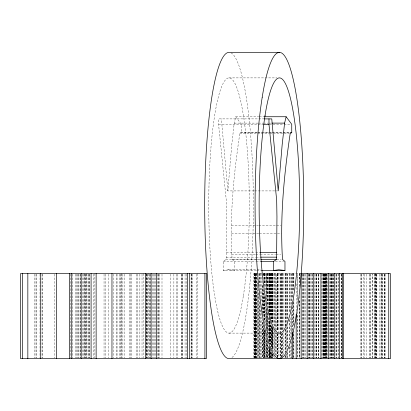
<?xml version="1.0" encoding="UTF-8"?>
<svg xmlns="http://www.w3.org/2000/svg" width="411" height="411" viewBox="0 0 411 411"><rect width="100%" height="100%" fill="white"/><g stroke="black" fill="none" stroke-linecap="round" stroke-linejoin="round"><path stroke-width="0.31" stroke-dasharray="2.06 1.54" d="M256.418 270.495L223.245 270.495L223.245 261.422L225.932 259.588L226.23 257.158L226.559 216.941L226.281 200.203L218.575 124.297L218.575 118.897L263.867 118.897M223.245 270.495L228.341 269.739L234.573 270.495L234.573 261.422L232.117 259.48C229.472 217.44 233.597 175.276 239.772 133.693L240.527 132.609L257.111 132.609M253.998 190.915L227.843 190.915L231.783 144.651L234.213 123.11L235.719 116.739L258.689 116.739M229.025 77.89L276.87 77.89M259.326 116.739L263.79 116.739M234.213 123.11L257.815 123.11M258.452 123.11L262.917 123.11M263.554 123.11L268.018 123.11M268.66 123.11L271.209 123.11M218.575 124.297L263.23 124.297M269.421 124.297L283.451 124.297M284.088 124.297L290.469 124.297M257.748 132.609L289.647 132.609M240.527 132.609L257.296 132.825M257.938 132.825L261.766 132.825M262.403 132.825L271.969 132.825M272.606 132.825L289.832 132.825M239.772 133.693L256.993 133.693M257.635 133.693L269.118 133.693M269.755 133.693L289.529 133.693M254.635 190.915L277.6 190.915M231.414 225.577L258.206 225.577M258.843 225.577L276.069 225.577M276.706 225.577L281.17 225.577M231.429 233.458L258.863 233.458M259.5 233.458L281.191 233.458M226.384 252.678L255.092 252.678M255.729 252.678L260.194 252.678M231.583 254.512L255.19 254.512M255.827 254.512L259.654 254.512M260.291 254.512L275.601 254.512M276.238 254.512L280.703 254.512M226.23 257.158L255.575 257.158M256.212 257.158L260.04 257.158M232.117 259.48L255.719 259.48M256.356 259.48L260.184 259.48M276.773 259.48L281.237 259.48M225.932 259.588L260.379 259.588M223.245 261.422L255.781 261.422M256.259 261.422L260.728 261.422M275.401 261.422L283.693 261.422M228.341 269.739L260.877 269.739M256.901 270.495L260.882 270.495M301.304 273.562L253.685 273.562L253.685 357.996M229.025 333.11L276.87 333.11M235.719 116.739L241.349 124.297L241.349 132.825M227.843 190.915L221.375 118.897M385.143 274.199L385.143 357.996M384.455 274.199L384.455 357.996M384.424 274.199L384.424 357.996M384.151 274.199L384.151 357.996M382.394 274.199L382.394 357.996M382.173 274.199L382.173 357.996M381.634 273.562L381.634 357.996M381.182 274.199L381.182 357.996M381.002 274.199L381.002 357.996M379.214 274.199L379.214 357.996M376.861 274.199L376.861 357.996M376.774 274.199L376.774 357.996M376.502 274.199L376.502 357.996M375.782 273.562L375.782 357.996M375.515 273.562L375.515 357.996M375.156 274.199L375.156 357.996M374.39 274.199L374.39 357.996M374.21 273.562L374.21 357.996M370.383 274.199L370.383 357.996M370.023 274.199L370.023 357.996M369.417 274.199L369.417 357.996M366.597 274.199L366.597 357.996M364.809 274.199L364.809 357.996M363.504 273.562L363.504 357.996M361.767 274.199L361.767 357.996M361.444 274.199L361.475 357.996M360.755 274.199L360.755 357.996M341.413 274.199L341.413 357.996M341.233 274.199L341.233 357.996M341.14 274.199L341.14 357.996M338.263 273.562L338.263 357.996M338.083 274.199L338.083 357.996M336.676 274.199L336.676 357.996M336.645 274.199L336.645 357.996M336.013 274.199L336.013 357.996M333.855 274.199L333.855 357.996M333.316 274.199L333.316 357.996M332.941 274.199L332.941 357.996M332.504 274.199L332.504 357.996M331.965 274.199L331.965 357.996M331.692 274.199L331.692 357.996M331.333 274.199L331.333 357.996M331.066 274.199L331.066 357.996M330.3 274.199L330.3 357.996M330.208 274.199L330.208 357.996M329.781 274.199L329.781 357.996M327.557 274.199L327.557 357.996M326.879 274.199L326.879 357.996M326.298 274.199L326.298 357.996M325.933 274.199L325.933 357.996M325.486 274.199L325.486 357.996M325.394 273.562L325.394 357.996M325.26 274.199L325.26 357.996M325.214 274.199L325.214 357.996M324.813 274.199L324.813 357.996M324.495 274.199L324.495 357.996M324.181 274.199L324.181 357.996M324.135 274.199L324.135 357.996M323.955 274.199L323.899 357.996M323.688 274.199L323.688 357.996M323.236 274.199L323.236 357.996M323.149 274.199L323.149 357.996M323.056 273.562L323.056 357.996M322.697 274.199L322.697 357.996M321.844 274.199L321.844 357.996M318.736 274.199L318.736 357.996M318.376 274.199L318.376 357.996M318.196 274.199L318.196 357.996M316.578 274.199L316.578 357.996M316.218 274.199L316.218 357.996M316.059 274.199L316.059 357.996M315.972 274.199L315.972 357.996M314.821 274.199L314.821 357.996M312.797 274.199L312.797 357.996M312.257 274.199L312.257 357.996M311.81 274.199L311.81 357.996M310.372 274.199L310.372 357.996M309.827 274.199L309.827 357.996M309.288 274.199L309.313 357.996M309.123 274.199L309.123 357.996M308.322 274.199L308.342 357.996M308.075 274.199L308.075 357.996M305.332 274.199L305.332 357.996M304.88 274.199L304.88 357.996M303.801 274.199L303.801 357.996M303.667 274.199L303.667 357.996M302.902 274.199L302.902 357.996M302.09 274.199L302.09 357.996M299.753 273.562L299.753 281.237M299.753 296.588L299.753 357.996M299.48 273.562L299.48 286.354M299.48 301.063L299.48 357.996M299.3 273.562L299.3 286.354M299.3 301.063L299.3 357.996M297.595 273.562L297.595 299.783M297.595 311.939L297.595 357.996M297.235 275.478L297.235 304.263M297.235 315.139L297.235 357.996M296.151 283.796L296.167 310.659M293.901 273.562L293.901 287.633M293.901 299.146L293.901 323.452M293.901 331.127L293.901 357.996M293.588 273.562L293.588 291.471M293.588 301.705L293.588 326.01M293.588 333.686L293.588 357.996M293.362 273.562L293.362 291.471M293.362 301.705L293.362 326.01M293.362 333.686L293.362 357.996M292.642 273.562L292.642 297.867M292.642 306.822L292.642 330.49M292.462 273.562L292.396 297.867M292.462 306.822L292.396 330.49M291.656 273.562L291.656 303.621M291.656 311.939L291.656 334.965M291.656 341.361L291.656 357.996M291.296 273.562L291.296 306.18M291.296 313.86L291.296 336.244M291.296 342.64L291.296 357.996M290.228 273.562L290.228 310.659M290.228 317.698L290.228 340.724M290.228 346.478L290.228 357.996M289.673 273.562L289.673 312.581M289.673 319.614L289.673 342.003M289.673 347.12L289.673 357.996M289.632 273.562L289.632 312.581M289.632 319.614L289.632 342.003M289.632 347.12L289.632 357.996M287.808 273.562L287.808 318.335M287.808 323.452L287.808 346.478M287.808 351.595L287.808 357.996M287.155 273.562L287.155 321.536M287.155 326.653L287.155 349.037M287.155 352.874L287.155 357.996M286.976 273.562L286.976 321.536M286.976 326.653L286.976 349.037M286.976 352.874L286.976 357.996M286.344 273.562L286.344 323.452M286.344 327.932L286.344 350.316M286.344 354.159L286.344 357.996M285.537 273.562L285.537 326.01M285.537 329.211L285.537 352.237M285.537 355.438L285.537 357.996M285.265 273.562L285.265 326.01M285.265 329.211L285.265 352.237M285.265 355.438L285.265 357.996M285.085 273.562L285.085 326.653M285.085 329.848L285.085 352.874M285.085 356.075L285.085 357.996M283.78 273.562L283.78 328.569M283.78 331.127L283.78 354.796M282.835 273.562L282.835 329.848M282.835 333.049L282.835 355.438M282.295 273.562L282.295 330.49M282.295 333.049L282.295 356.717M281.936 273.562L281.936 331.127M281.936 333.686L281.936 357.354M281.669 273.562L281.669 331.127M281.669 333.686L281.669 357.354M281.53 273.562L281.509 331.127M281.53 333.686L281.509 357.354M280.677 273.562L280.677 331.769M280.677 332.407L280.677 357.354M280.405 273.562L280.405 331.769M280.405 332.407L280.405 357.354M280.045 273.562L280.045 331.769M280.045 332.407L280.045 357.354M278.673 273.562L278.673 331.769M278.673 332.407L278.673 357.354M277.887 273.562L277.887 331.127M277.887 333.686L277.887 357.354M277.795 273.562L277.795 331.127M277.795 333.686L277.795 357.354M277.435 273.562L277.435 331.127M277.435 333.686L277.435 357.354M277.255 273.562L277.255 331.127M277.255 333.686L277.255 357.354M277.168 273.562L277.168 331.127M277.168 333.686L277.168 357.354M275.19 273.562L275.19 328.569M275.19 331.769L275.19 354.796M274.466 273.562L274.466 327.932M274.466 331.127L274.466 354.159M274.122 273.562L274.106 326.653M274.106 329.848L274.122 352.874M274.122 356.717L274.106 357.996M273.027 273.562L273.027 324.731M273.027 328.569L273.027 351.595M273.027 354.796L273.027 357.996M272.94 273.562L272.94 324.731M272.94 328.569L272.94 351.595M272.94 354.796L272.94 357.996M272.76 273.562L272.76 323.452M272.76 327.932L272.76 350.316M272.76 354.159L272.76 357.996M272.58 273.562L272.58 323.452M272.58 327.932L272.58 350.316M272.58 354.159L272.58 357.996M272.221 273.562L272.221 321.536M272.221 326.653L272.221 349.037M272.221 353.517L272.221 357.996M272.041 273.562L272.041 321.536M272.041 326.653L272.041 349.037M272.041 353.517L272.041 357.996M271.948 273.562L271.948 321.536M271.948 326.653L271.948 349.037M271.948 353.517L271.948 357.996M271.861 273.562L271.861 321.536M271.861 326.653L271.861 349.037M271.861 353.517L271.861 357.996M271.568 273.562L271.568 320.893M271.568 326.01L271.568 348.4M271.568 352.237L271.568 357.996M271.096 273.562L271.096 318.977M271.096 324.731L271.096 347.12M271.096 351.595L271.096 357.996M270.87 273.562L270.87 318.977M270.87 324.731L270.87 347.12M270.87 351.595L270.87 357.996M270.777 273.562L270.777 318.977M270.777 324.731L270.777 347.12M270.777 351.595L270.777 357.996M270.15 273.562L270.15 315.139M270.15 321.536L270.15 343.92M270.15 349.037L270.15 357.996M270.017 273.562L270.017 315.139M270.017 321.536L270.017 343.92M270.017 349.037L270.017 357.996M269.924 273.562L269.924 315.139M269.924 321.536L269.924 343.92M269.924 349.037L269.924 357.996M269.847 273.562L269.847 315.139M269.847 321.536L269.847 343.92M269.847 349.037L269.847 357.996M269.744 273.562L269.744 315.139M269.744 321.536L269.744 343.92M269.744 349.037L269.744 357.996M269.652 273.562L269.652 313.218M269.652 320.256L269.652 342.64M269.652 347.757L269.652 357.996M269.159 273.562L269.159 311.302M269.159 317.698L269.159 340.724M269.159 346.478L269.159 357.996M269.071 273.562L269.071 311.302M269.071 317.698L269.071 340.724M269.071 346.478L269.071 357.996M268.979 273.562L268.979 311.302M268.979 317.698L268.979 340.724M268.979 346.478L268.979 357.996M268.799 273.562L268.799 311.302M268.799 317.698L268.799 340.724M268.799 346.478L268.799 357.996M267.808 273.562L267.808 306.822M267.808 314.497L267.808 336.886M267.808 343.92L267.808 357.996M267.54 273.562L267.54 304.263M267.54 312.581L267.54 335.607M267.54 341.361L267.54 357.996M267.181 273.562L267.181 304.263M267.181 312.581L267.181 335.607M267.181 341.361L267.181 357.996M266.991 273.562L266.991 301.705M266.991 310.017L266.991 333.686M266.991 340.082L266.991 357.996M266.102 273.562L266.102 295.309M266.102 304.9L266.102 328.569M266.102 336.244L266.102 357.996M265.593 273.562L265.593 292.108M265.593 302.342L265.593 326.01M265.593 334.328L265.593 357.996M264.931 273.562L264.931 288.27M264.931 299.783L264.931 323.452M264.931 331.769L264.931 357.996M264.751 273.562L264.751 288.27M264.751 299.783L264.751 323.452M264.751 331.769L264.751 357.996M264.345 273.562L264.299 284.433M264.345 296.588L264.299 320.893M264.345 329.848L264.299 357.996M264.155 273.562L264.155 284.433M264.155 296.588L264.155 320.893M264.155 329.848L264.155 357.996M264.078 273.562L264.078 284.433M264.078 296.588L264.078 320.893M264.078 329.848L264.078 357.996M263.898 273.562L263.898 279.958M263.898 292.75L263.898 318.335M263.898 327.29L263.898 357.996M263.4 273.562L263.4 275.478M263.4 289.55L263.4 315.139M263.4 324.731L263.4 357.996M263.22 273.562L263.22 275.478M263.22 289.55L263.22 315.139M263.22 324.731L263.22 357.996M262.86 285.712L262.86 312.581M262.86 322.173L262.86 357.996M262.68 285.712L262.68 312.581M262.68 322.173L262.68 357.996M262.141 281.237L262.141 308.738M262.141 318.977L262.141 357.996M261.422 273.562L261.422 301.705M261.422 313.218L261.422 357.996M260.61 273.562L260.61 297.225M260.61 310.017L260.61 357.996M259.983 273.562L259.983 292.108M259.983 306.18L259.983 357.996M259.577 273.562L259.577 287.633M259.577 302.342L259.577 357.996M259.444 273.562L259.444 282.516M259.444 297.867L259.444 357.996M258.725 273.562L258.725 276.757M258.725 293.387L258.725 357.996M258.18 288.912L258.18 357.996M257.64 283.153L257.64 357.996M257.194 278.036L257.194 357.996M256.336 273.562L256.336 357.996M256.115 273.562L256.115 357.996M256.022 273.562L256.022 357.996M255.976 273.562L255.976 357.996M255.842 273.562L255.842 357.996M255.796 273.562L255.796 357.996M255.21 357.996L255.159 273.562L255.123 357.996M254.81 273.562L254.81 357.996M254.671 273.562L254.671 357.996M254.584 273.562L254.584 357.996M254.291 273.562L254.291 357.996M254.224 273.562L254.255 357.996M197.357 273.562L197.357 357.996M196.818 274.199L196.818 357.996M192.317 274.199L192.317 357.996M191.618 274.199L191.598 357.996M191.238 273.562L191.238 357.996M191.105 274.199L191.105 357.996M186.291 274.199L186.291 357.996M185.073 274.199L185.073 357.996M182.602 274.199L182.602 357.996M182.51 274.199L182.51 357.996M181.79 274.199L181.79 357.996M181.159 274.199L181.159 357.996M177.742 274.199L177.742 357.996M176.345 274.199L176.345 357.996M173.874 274.199L173.874 357.996M170.308 274.199L170.308 357.996M161.996 274.199L161.996 357.996M159.298 274.199L159.298 357.996M158.271 274.199L158.271 357.996M158.173 274.199L158.173 357.996M157.228 274.199L157.228 357.996M155.204 274.199L155.204 357.996M154.798 274.199L154.798 357.996M153.806 274.199L153.806 357.996M152.64 274.199L152.64 357.996M150.467 274.199L150.467 357.996M149.984 274.199L149.984 357.996M149.851 274.199L149.851 357.996M148.227 273.562L148.227 357.996M147.688 274.199L147.688 357.996M147.061 274.199L147.061 357.996M146.522 274.199L146.522 357.996M146.342 273.562L146.342 357.996M146.069 274.199L146.069 357.996M143.716 273.562L143.716 357.996M142.021 274.199L142.021 357.996M139.863 274.199L139.863 357.996M137.567 274.199L137.567 357.996M136.632 274.199L136.657 357.996M131.695 274.199L131.695 357.996M130.549 274.199L130.549 357.996M129.47 274.199L129.47 357.996M124.846 274.199L124.846 357.996M122.879 274.199L122.879 357.996M121.507 273.562L121.507 357.996M121.055 274.199L121.055 357.996M120.608 274.199L120.608 357.996M119.437 274.199L119.437 357.996M117.027 274.199L117.027 357.996M116.873 274.199L116.873 357.996M113.318 274.199L113.318 357.996M108.37 274.199L108.37 357.996M105.355 274.199L105.355 357.996M104.05 274.199L104.05 357.996M94.874 273.562L94.874 357.996M93.61 274.199L93.61 357.996M89.845 274.199L89.845 357.996M89.295 274.199L89.295 357.996M88.663 274.199L88.663 357.996M88.031 274.199L88.031 357.996M86.731 274.199L86.731 357.996M86.505 273.562L86.505 357.996M85.647 274.199L85.647 357.996M85.38 274.199L85.38 357.996M84.794 274.199L84.794 357.996M84.342 273.562L84.342 357.996M83.176 274.199L83.176 357.996M82.714 274.199L82.714 357.996M80.633 274.199L80.633 357.996M80.386 274.199L80.386 357.996M78.948 274.199L78.948 357.996M78.116 274.199L78.116 357.996M77.145 274.199L77.145 357.996M76.158 274.199L76.158 357.996M75.167 274.199L75.167 357.996M72.47 274.199L72.47 357.996M70.846 274.199L70.846 357.996M54.38 274.199L54.38 357.996M42.595 274.199L42.595 357.996M42.056 274.199L42.056 357.996M40.031 274.199L40.031 357.996M36.723 274.199L36.723 357.996M35.983 274.199L35.983 357.996M34.765 274.199L34.765 357.996M230.982 52.86A153.133 24.341 -90 0 1 253.366 205.5A153.133 24.341 -90 0 1 230.982 358.14M372.546 357.996L372.546 274.199L372.51 357.996M326.113 357.996L326.113 274.199L326.082 357.996M276.043 330.49L276.043 273.562L275.997 330.49M276.043 356.075L276.043 333.049L275.997 356.075M266.462 299.146L266.462 273.562L266.415 299.146M266.462 331.127L266.462 307.459L266.415 331.127M266.462 357.996L266.462 338.166L266.415 357.996M243.369 295.735A127.61 20.283 -90 0 0 234.275 82.236A127.61 20.283 -90 0 0 209.435 238.529A127.61 20.283 -90 0 0 243.369 295.735"/><path stroke-width="0.62" d="M260.882 261.422L273.639 261.422L276.326 259.588L276.624 257.158L276.952 216.941L276.68 200.203L268.974 124.297L268.974 118.897M264.427 116.739L286.118 116.739L284.607 123.11L282.177 144.651L278.242 190.915L271.769 118.897L264.509 118.897M279.423 52.367L229.025 52.367A153.133 24.341 -90 0 0 204.688 205.5A153.133 24.341 -90 0 0 229.025 358.633L390.45 358.633L390.45 273.562L300.785 273.562M271.851 123.11L284.607 123.11M263.867 124.297L268.974 124.297M290.469 132.825L291.748 132.825L291.748 124.297L286.118 116.739M260.194 252.678L276.783 252.678M260.677 257.158L276.624 257.158M261.016 259.588L276.326 259.588M261.519 270.495L284.967 270.495L284.967 261.422L282.511 259.48C279.87 217.44 283.991 175.276 290.166 133.693L290.921 132.609L291.748 132.825M284.967 270.495L278.735 269.739L273.639 270.495L273.639 261.422M388.739 273.562L388.739 358.633M343.57 273.562L343.57 358.633M342.548 273.562L342.548 358.633M339.476 273.562L339.476 358.633M334.744 273.562L334.744 358.633M328.723 273.562L328.723 358.633M320.929 273.562L320.929 358.633M313.742 273.562L313.742 358.633M307.151 273.562L307.151 358.633M301.145 273.562L301.145 358.633M296.167 314.497L296.167 358.633M292.642 331.769L292.642 358.633M280.405 357.354L280.405 358.633M204.914 273.562L204.914 358.633M189.707 273.562L189.707 358.633M187.55 273.562L187.55 358.633M156.416 273.562L156.416 358.633M151.109 273.562L151.109 358.633M145.35 273.562L145.35 358.633M111.967 273.562L111.967 358.633M96.133 273.562L96.133 358.633M91.093 273.562L91.093 358.633M81.193 273.562L81.193 358.633M71.745 273.562L71.745 358.633M69.408 273.562L69.408 358.633M56.364 273.562L56.364 358.633M40.73 273.562L40.73 358.633M27.84 273.562L27.84 358.633M22.374 273.562L22.374 358.633M206.353 273.562L20.55 273.562L20.55 358.633L206.353 358.633L206.353 273.562M265.08 115.265A127.61 20.283 90 0 0 274.173 328.764A127.61 20.283 90 0 0 299.013 172.471A127.61 20.283 90 0 0 265.08 115.265M262.213 97.217A153.133 24.341 90 0 0 273.125 353.414A153.133 24.341 90 0 0 302.933 165.864A153.133 24.341 90 0 0 262.213 97.217"/></g></svg>
